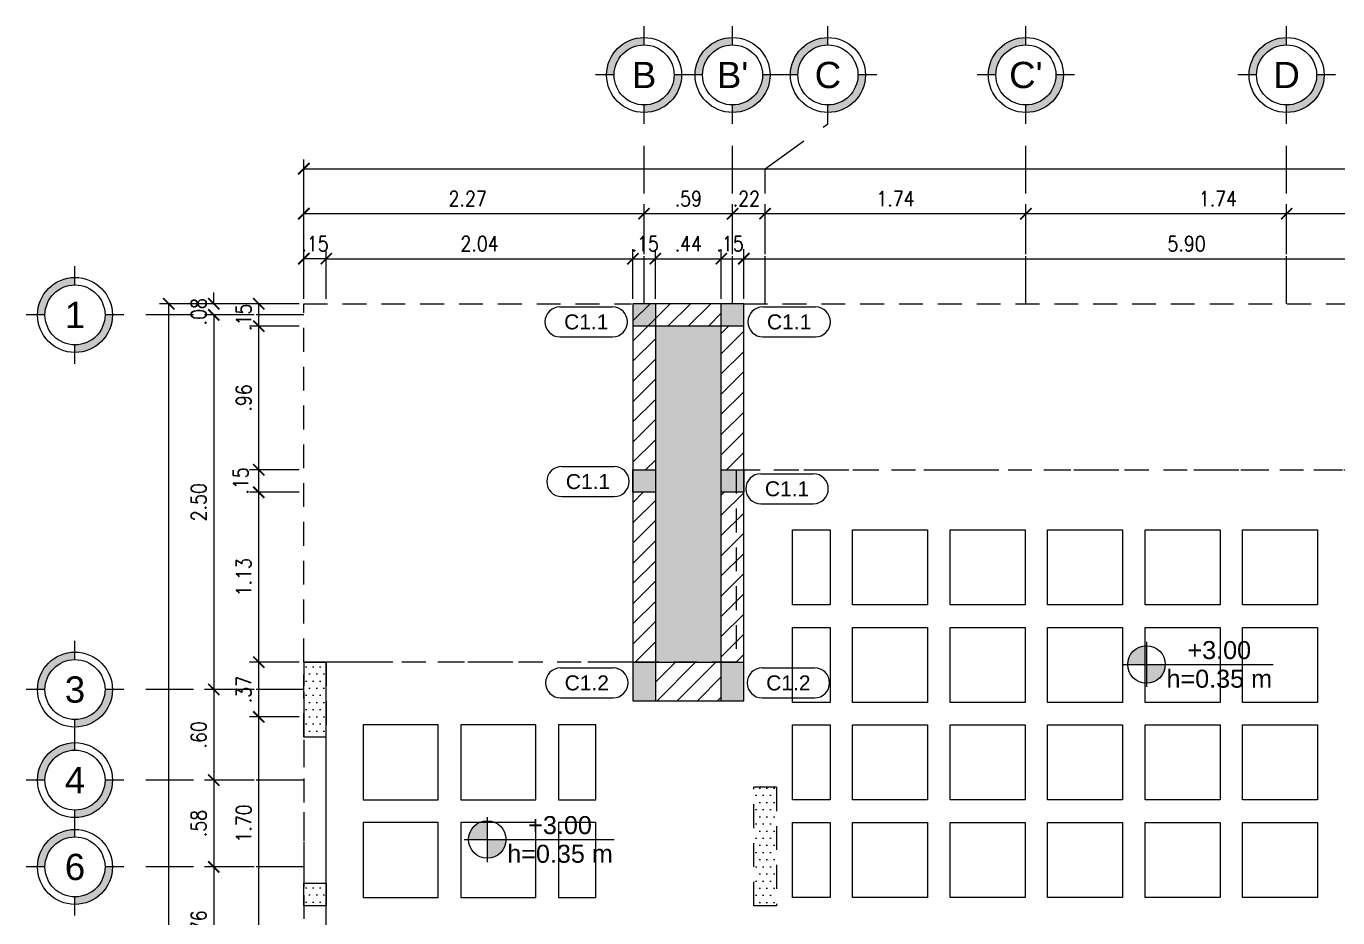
# Model space of a CAD drawing. Header units: millimetres. Extents: x -4.2 to 48.5, y -2.4 to 11.4.
# Drawn here: x -4.15 to 4.59, y 4.8 to 10.75 of the extents above; entities that cross this region are included whole.
import ezdxf
from ezdxf.enums import TextEntityAlignment as Align

# ---------------------------------------------------------------- set-up
doc = ezdxf.new("R2010")
doc.units = ezdxf.units.MM
doc.header["$LTSCALE"] = 0.05
for name, pattern in [('DASHDOT2', [12.7, 6.35, -3.175, 0, -3.175]), ('HIDDEN2', [4.7625, 3.175, -1.5875]), ('PLANTA BAJA$0$Proyecciones', [0.003, 0.002, -0.001])]:
    doc.linetypes.add(name, pattern=pattern)
for name, color, linetype in [('ACOTADO', 2, 'Continuous'), ('CANT_INVIS', 2, 'HIDDEN2'), ('EJES', 1, 'DASHDOT2'), ('PLANTA ALTA$0$CONT_CORTE', 2, 'HIDDEN2'), ('PLANTA ALTA$0$PRETIL', 2, 'HIDDEN2'), ('PLANTA BAJA$0$ACHURADO', 1, 'Continuous'), ('PLANTA BAJA$0$CANT_VIS', 3, 'Continuous'), ('PLANTA BAJA$0$CONT_CORTE', 4, 'Continuous'), ('PLANTA BAJA$0$LOSA', 254, 'Continuous'), ('TXT_IND', 2, 'Continuous')]:
    doc.layers.add(name, color=color, linetype=linetype)
doc.styles.add('ACOTAMIENTOS', font='romans.shx', dxfattribs={"width": 0.85})
doc.styles.add('ARIAL', font='arial.ttf')
doc.dimstyles.new('ACOTA_50', dxfattribs={"dimscale": 0.05, "dimtxt": 2, "dimasz": 1.5, "dimexe": 1.25, "dimexo": 0.625, "dimgap": 1, "dimtad": 1, "dimzin": 4, "dimdsep": 46, "dimtxsty": 'ACOTAMIENTOS', "dimblk1": 'ARCHTICK', "dimblk2": 'ARCHTICK', "dimsah": 1, "dimcen": 1.5, "dimclrd": 1, "dimclre": 1, "dimclrt": 256, "dimadec": 0, "dimazin": 0, "dimtfac": 1, "dimtofl": 0, "dimtmove": 2, "dimatfit": 3, "dimfxl": 0, "dimtolj": 1, "dimtzin": 0, "dimarcsym": 0})

# ---------------------------------------------------------------- blocks, each defined once
blk = doc.blocks.new('ETIQUETA')
at = {"layer": 'TXT_IND', "color": 3}
for p, q in [((-0.175, 0.2), (0.175, 0.2)), ((-0.175, 0), (0.175, 0))]:
    blk.add_line(p, q, dxfattribs=at)
for centre, start, end in [((-0.175, 0.1), 90, 270), ((0.175, 0.1), 270, 90)]:
    blk.add_arc(centre, 0.1, start, end, dxfattribs=at)
at = {"layer": 'TXT_IND', "color": 4, "style": 'ARIAL'}
blk.add_attdef('TEXTO', text='', height=0.1, dxfattribs=at).set_placement((0, 0.1), align=Align.MIDDLE_CENTER)
blk = doc.blocks.new('NIVEL-PLANTA')
at = {"layer": 'TXT_IND'}
for points in [[(-0.47, 0), (-0.345, 0), (-0.345, 0.125, 0.414214)], [(-0.345, -0.125, 0.414214), (-0.22, 0), (-0.345, 0)]]:
    blk.add_hatch(color=1, dxfattribs=at).paths.add_polyline_path(points)
for p, q in [((-0.345, 0.15), (-0.345, -0.15)), ((-0.5, 0), (0.5, 0)), ((-0.22, 0), (0.5, 0))]:
    blk.add_line(p, q, dxfattribs=at)
at = {"layer": 'TXT_IND', "color": 3}
blk.add_circle((-0.345, 0), 0.125, dxfattribs=at)
at = {"layer": 'TXT_IND', "style": 'ARIAL'}
blk.add_attdef('NIVEL', text='', height=0.12, dxfattribs=at).set_placement((0.14, 0), align=Align.BOTTOM_CENTER)
at = {"layer": 'TXT_IND', "style": 'ARIAL', "width": 0.95}
blk.add_attdef('PERALTE', text='', height=0.12, dxfattribs=at).set_placement((0.14, -0.1911), align=Align.BOTTOM_CENTER)
blk = doc.blocks.new('EJE')
at = {"layer": 'EJES', "linetype": 'Continuous'}
for points in [[(-0.25, 0), (-0.2, 0, -0.414214), (0, 0.2), (0, 0.25, 0.414214)], [(0.25, 0), (0.2, 0, -0.414214), (0, -0.2), (0, -0.25, 0.414214)]]:
    blk.add_hatch(color=256, dxfattribs=at).paths.add_polyline_path(points)
at = {"layer": 'EJES', "color": 1, "linetype": 'Continuous'}
for p, q in [((0, 0.2), (0, 0.325)), ((-0.2, 0), (-0.325, 0)), ((0.325, 0), (0.2, 0)), ((0, -0.325), (0, -0.2))]:
    blk.add_line(p, q, dxfattribs=at)
at = {"layer": 'EJES', "color": 3, "linetype": 'Continuous'}
for radius in [0.25, 0.2]:
    blk.add_circle((0, 0), radius, dxfattribs=at)
at = {"layer": 'EJES', "color": 4, "linetype": 'Continuous', "style": 'ARIAL'}
blk.add_attdef('EJE', text='', height=0.175, dxfattribs=at).set_placement((0, 0), align=Align.MIDDLE_CENTER)
blk = doc.blocks.new('_ARCHTICK')
at = {"color": 0, "linetype": 'ByBlock', "const_width": 0.15}
blk.add_lwpolyline([(-0.5, -0.5), (0.5, 0.5)], dxfattribs=at)
blk = doc.blocks.new('*D99')
at = {"layer": 'ACOTADO', "color": 1, "lineweight": -2}
for p, q in [((-2.1507, 8.9291), (-2.1507, 9.2603)), ((-2.1507, 9.1978), (-0.1075, 9.1978)), ((-0.1075, 8.9291), (-0.1075, 9.2603))]:
    blk.add_line(p, q, dxfattribs=at)
at = {"layer": 'DEFPOINTS', "color": 0}
for p in [(-0.1075, 9.1978), (-2.1507, 8.8978), (-0.1075, 8.8978)]:
    blk.add_point(p, dxfattribs=at)
at = {"layer": 'ACOTADO', "color": 1, "lineweight": -2, "xscale": 0.07500000000000001, "yscale": 0.07500000000000001, "zscale": 0.07500000000000001, "rotation": 180}
blk.add_blockref('_ARCHTICK', (-2.1507, 9.1978), dxfattribs=at)
at = {"layer": 'ACOTADO', "color": 1, "lineweight": -2, "xscale": 0.07500000000000001, "yscale": 0.07500000000000001, "zscale": 0.07500000000000001}
blk.add_blockref('_ARCHTICK', (-0.1075, 9.1978), dxfattribs=at)
at = {"layer": 'ACOTADO', "insert": (-1.1291, 9.2978), "char_height": 0.1, "attachment_point": 5, "style": 'ACOTAMIENTOS'}
blk.add_mtext('\\A1;2.04', dxfattribs=at)
blk = doc.blocks.new('*D100')
at = {"layer": 'ACOTADO', "color": 1, "lineweight": -2}
for p, q in [((-0.1075, 8.9291), (-0.1075, 9.2603)), ((-0.1075, 9.1978), (0.0425, 9.1978)), ((0.0425, 8.9291), (0.0425, 9.2603))]:
    blk.add_line(p, q, dxfattribs=at)
at = {"layer": 'DEFPOINTS', "color": 0}
for p in [(0.0425, 9.1978), (-0.1075, 8.8978), (0.0425, 8.8978)]:
    blk.add_point(p, dxfattribs=at)
at = {"layer": 'ACOTADO', "color": 1, "lineweight": -2, "xscale": 0.07500000000000001, "yscale": 0.07500000000000001, "zscale": 0.07500000000000001, "rotation": 180}
blk.add_blockref('_ARCHTICK', (-0.1075, 9.1978), dxfattribs=at)
at = {"layer": 'ACOTADO', "color": 1, "lineweight": -2, "xscale": 0.07500000000000001, "yscale": 0.07500000000000001, "zscale": 0.07500000000000001}
blk.add_blockref('_ARCHTICK', (0.0425, 9.1978), dxfattribs=at)
at = {"layer": 'ACOTADO', "insert": (-0.025, 9.2978), "char_height": 0.1, "attachment_point": 5, "style": 'ACOTAMIENTOS'}
blk.add_mtext('\\A1;.15', dxfattribs=at)
blk = doc.blocks.new('*D101')
at = {"layer": 'ACOTADO', "color": 1, "lineweight": -2}
for p, q in [((0.0425, 8.9291), (0.0425, 9.2603)), ((0.0425, 9.1978), (0.4821, 9.1978)), ((0.4821, 8.9291), (0.4821, 9.2603))]:
    blk.add_line(p, q, dxfattribs=at)
at = {"layer": 'DEFPOINTS', "color": 0}
for p in [(0.4821, 9.1978), (0.0425, 8.8978), (0.4821, 8.8978)]:
    blk.add_point(p, dxfattribs=at)
at = {"layer": 'ACOTADO', "color": 1, "lineweight": -2, "xscale": 0.07500000000000001, "yscale": 0.07500000000000001, "zscale": 0.07500000000000001, "rotation": 180}
blk.add_blockref('_ARCHTICK', (0.0425, 9.1978), dxfattribs=at)
at = {"layer": 'ACOTADO', "color": 1, "lineweight": -2, "xscale": 0.07500000000000001, "yscale": 0.07500000000000001, "zscale": 0.07500000000000001}
blk.add_blockref('_ARCHTICK', (0.4821, 9.1978), dxfattribs=at)
at = {"layer": 'ACOTADO', "insert": (0.2623, 9.2978), "char_height": 0.1, "attachment_point": 5, "style": 'ACOTAMIENTOS'}
blk.add_mtext('\\A1;.44', dxfattribs=at)
blk = doc.blocks.new('*D102')
at = {"layer": 'ACOTADO', "color": 1, "lineweight": -2}
for p, q in [((0.4821, 8.9291), (0.4821, 9.2603)), ((0.4821, 9.1978), (0.6321, 9.1978)), ((0.6321, 8.9291), (0.6321, 9.2603))]:
    blk.add_line(p, q, dxfattribs=at)
at = {"layer": 'DEFPOINTS', "color": 0}
for p in [(0.6321, 9.1978), (0.4821, 8.8978), (0.6321, 8.8978)]:
    blk.add_point(p, dxfattribs=at)
at = {"layer": 'ACOTADO', "color": 1, "lineweight": -2, "xscale": 0.07500000000000001, "yscale": 0.07500000000000001, "zscale": 0.07500000000000001, "rotation": 180}
blk.add_blockref('_ARCHTICK', (0.4821, 9.1978), dxfattribs=at)
at = {"layer": 'ACOTADO', "color": 1, "lineweight": -2, "xscale": 0.07500000000000001, "yscale": 0.07500000000000001, "zscale": 0.07500000000000001}
blk.add_blockref('_ARCHTICK', (0.6321, 9.1978), dxfattribs=at)
at = {"layer": 'ACOTADO', "insert": (0.5409, 9.2978), "char_height": 0.1, "attachment_point": 5, "style": 'ACOTAMIENTOS'}
blk.add_mtext('\\A1;.15', dxfattribs=at)
blk = doc.blocks.new('*D129')
at = {"layer": 'ACOTADO', "color": 1, "lineweight": -2}
for p, q in [((-2.332, 6.1425), (-2.6632, 6.1425)), ((-2.6007, 4.4471), (-2.6007, 6.1425)), ((-2.332, 4.4471), (-2.6632, 4.4471))]:
    blk.add_line(p, q, dxfattribs=at)
at = {"layer": 'DEFPOINTS', "color": 0}
for p in [(-2.6007, 6.1425), (-2.3007, 6.1425), (-2.3007, 4.4471)]:
    blk.add_point(p, dxfattribs=at)
at = {"layer": 'ACOTADO', "color": 1, "lineweight": -2, "xscale": 0.07500000000000001, "yscale": 0.07500000000000001, "zscale": 0.07500000000000001}
for p, rotation in [((-2.6007, 6.1425), 90), ((-2.6007, 4.4471), 270)]:
    blk.add_blockref('_ARCHTICK', p, dxfattribs=dict(at, rotation=rotation))
at = {"layer": 'ACOTADO', "insert": (-2.7007, 5.4317), "char_height": 0.1, "attachment_point": 5, "rotation": 90, "style": 'ACOTAMIENTOS'}
blk.add_mtext('\\A1;1.70', dxfattribs=at)
blk = doc.blocks.new('*D130')
at = {"layer": 'ACOTADO', "color": 1, "lineweight": -2}
for p, q in [((-2.332, 6.5075), (-2.6632, 6.5075)), ((-2.6007, 6.1425), (-2.6007, 6.5075)), ((-2.332, 6.1425), (-2.6632, 6.1425))]:
    blk.add_line(p, q, dxfattribs=at)
at = {"layer": 'DEFPOINTS', "color": 0}
for p in [(-2.6007, 6.5075), (-2.3007, 6.5075), (-2.3007, 6.1425)]:
    blk.add_point(p, dxfattribs=at)
at = {"layer": 'ACOTADO', "color": 1, "lineweight": -2, "xscale": 0.07500000000000001, "yscale": 0.07500000000000001, "zscale": 0.07500000000000001}
for p, rotation in [((-2.6007, 6.5075), 90), ((-2.6007, 6.1425), 270)]:
    blk.add_blockref('_ARCHTICK', p, dxfattribs=dict(at, rotation=rotation))
at = {"layer": 'ACOTADO', "insert": (-2.7007, 6.325), "char_height": 0.1, "attachment_point": 5, "rotation": 90, "style": 'ACOTAMIENTOS'}
blk.add_mtext('\\A1;.37', dxfattribs=at)
blk = doc.blocks.new('*D131')
at = {"layer": 'ACOTADO', "color": 1, "lineweight": -2}
for p, q in [((-2.332, 8.8978), (-2.6632, 8.8978)), ((-2.6007, 8.7478), (-2.6007, 8.8978)), ((-2.332, 8.7478), (-2.6632, 8.7478))]:
    blk.add_line(p, q, dxfattribs=at)
at = {"layer": 'DEFPOINTS', "color": 0}
for p in [(-2.6007, 8.8978), (-2.3007, 8.8978), (-2.3007, 8.7478)]:
    blk.add_point(p, dxfattribs=at)
at = {"layer": 'ACOTADO', "color": 1, "lineweight": -2, "xscale": 0.07500000000000001, "yscale": 0.07500000000000001, "zscale": 0.07500000000000001}
for p, rotation in [((-2.6007, 8.8978), 90), ((-2.6007, 8.7478), 270)]:
    blk.add_blockref('_ARCHTICK', p, dxfattribs=dict(at, rotation=rotation))
at = {"layer": 'ACOTADO', "insert": (-2.7007, 8.8066), "char_height": 0.1, "attachment_point": 5, "rotation": 90, "style": 'ACOTAMIENTOS'}
blk.add_mtext('\\A1;.15', dxfattribs=at)
blk = doc.blocks.new('*D170')
at = {"layer": 'ACOTADO', "color": 1, "lineweight": -2}
for p, q in [((4.2501, 9.2291), (4.2501, 9.5603)), ((5.7381, 9.2291), (5.7381, 9.5603)), ((5.7381, 9.4978), (4.2501, 9.4978))]:
    blk.add_line(p, q, dxfattribs=at)
at = {"layer": 'DEFPOINTS', "color": 0}
for p in [(4.2501, 9.4978), (4.2501, 9.1978), (5.7381, 9.1978)]:
    blk.add_point(p, dxfattribs=at)
at = {"layer": 'ACOTADO', "color": 1, "lineweight": -2, "xscale": 0.07500000000000001, "yscale": 0.07500000000000001, "zscale": 0.07500000000000001, "rotation": 180}
blk.add_blockref('_ARCHTICK', (4.2501, 9.4978), dxfattribs=at)
at = {"layer": 'ACOTADO', "color": 1, "lineweight": -2, "xscale": 0.07500000000000001, "yscale": 0.07500000000000001, "zscale": 0.07500000000000001}
blk.add_blockref('_ARCHTICK', (5.7381, 9.4978), dxfattribs=at)
at = {"layer": 'ACOTADO', "insert": (4.9941, 9.5978), "char_height": 0.1, "attachment_point": 5, "style": 'ACOTAMIENTOS'}
blk.add_mtext('\\A1;1.49', dxfattribs=at)
blk = doc.blocks.new('*D171')
at = {"layer": 'ACOTADO', "color": 1, "lineweight": -2}
for p, q in [((2.5121, 9.2291), (2.5121, 9.5603)), ((4.2501, 9.2291), (4.2501, 9.5603)), ((4.2501, 9.4978), (2.5121, 9.4978))]:
    blk.add_line(p, q, dxfattribs=at)
at = {"layer": 'DEFPOINTS', "color": 0}
for p in [(2.5121, 9.4978), (2.5121, 9.1978), (4.2501, 9.1978)]:
    blk.add_point(p, dxfattribs=at)
at = {"layer": 'ACOTADO', "color": 1, "lineweight": -2, "xscale": 0.07500000000000001, "yscale": 0.07500000000000001, "zscale": 0.07500000000000001, "rotation": 180}
blk.add_blockref('_ARCHTICK', (2.5121, 9.4978), dxfattribs=at)
at = {"layer": 'ACOTADO', "color": 1, "lineweight": -2, "xscale": 0.07500000000000001, "yscale": 0.07500000000000001, "zscale": 0.07500000000000001}
blk.add_blockref('_ARCHTICK', (4.2501, 9.4978), dxfattribs=at)
at = {"layer": 'ACOTADO', "insert": (3.7917, 9.5978), "char_height": 0.1, "attachment_point": 5, "style": 'ACOTAMIENTOS'}
blk.add_mtext('\\A1;1.74', dxfattribs=at)
blk = doc.blocks.new('*D172')
at = {"layer": 'ACOTADO', "color": 1, "lineweight": -2}
for p, q in [((0.774, 9.2291), (0.774, 9.5603)), ((2.5121, 9.2291), (2.5121, 9.5603)), ((2.5121, 9.4978), (0.774, 9.4978))]:
    blk.add_line(p, q, dxfattribs=at)
at = {"layer": 'DEFPOINTS', "color": 0}
for p in [(0.774, 9.4978), (0.774, 9.1978), (2.5121, 9.1978)]:
    blk.add_point(p, dxfattribs=at)
at = {"layer": 'ACOTADO', "color": 1, "lineweight": -2, "xscale": 0.07500000000000001, "yscale": 0.07500000000000001, "zscale": 0.07500000000000001, "rotation": 180}
blk.add_blockref('_ARCHTICK', (0.774, 9.4978), dxfattribs=at)
at = {"layer": 'ACOTADO', "color": 1, "lineweight": -2, "xscale": 0.07500000000000001, "yscale": 0.07500000000000001, "zscale": 0.07500000000000001}
blk.add_blockref('_ARCHTICK', (2.5121, 9.4978), dxfattribs=at)
at = {"layer": 'ACOTADO', "insert": (1.643, 9.5978), "char_height": 0.1, "attachment_point": 5, "style": 'ACOTAMIENTOS'}
blk.add_mtext('\\A1;1.74', dxfattribs=at)
blk = doc.blocks.new('*D173')
at = {"layer": 'ACOTADO', "color": 1, "lineweight": -2}
for p, q in [((0.5571, 9.2291), (0.5571, 9.5603)), ((0.774, 9.2291), (0.774, 9.5603)), ((0.774, 9.4978), (0.5571, 9.4978))]:
    blk.add_line(p, q, dxfattribs=at)
at = {"layer": 'DEFPOINTS', "color": 0}
for p in [(0.5571, 9.4978), (0.5571, 9.1978), (0.774, 9.1978)]:
    blk.add_point(p, dxfattribs=at)
at = {"layer": 'ACOTADO', "color": 1, "lineweight": -2, "xscale": 0.07500000000000001, "yscale": 0.07500000000000001, "zscale": 0.07500000000000001, "rotation": 180}
blk.add_blockref('_ARCHTICK', (0.5571, 9.4978), dxfattribs=at)
at = {"layer": 'ACOTADO', "color": 1, "lineweight": -2, "xscale": 0.07500000000000001, "yscale": 0.07500000000000001, "zscale": 0.07500000000000001}
blk.add_blockref('_ARCHTICK', (0.774, 9.4978), dxfattribs=at)
at = {"layer": 'ACOTADO', "insert": (0.6493, 9.5978), "char_height": 0.1, "attachment_point": 5, "style": 'ACOTAMIENTOS'}
blk.add_mtext('\\A1;.22', dxfattribs=at)
blk = doc.blocks.new('*D174')
at = {"layer": 'ACOTADO', "color": 1, "lineweight": -2}
for p, q in [((-0.0325, 9.2291), (-0.0325, 9.5603)), ((0.5571, 9.2291), (0.5571, 9.5603)), ((0.5571, 9.4978), (-0.0325, 9.4978))]:
    blk.add_line(p, q, dxfattribs=at)
at = {"layer": 'DEFPOINTS', "color": 0}
for p in [(-0.0325, 9.4978), (-0.0325, 9.1978), (0.5571, 9.1978)]:
    blk.add_point(p, dxfattribs=at)
at = {"layer": 'ACOTADO', "color": 1, "lineweight": -2, "xscale": 0.07500000000000001, "yscale": 0.07500000000000001, "zscale": 0.07500000000000001, "rotation": 180}
blk.add_blockref('_ARCHTICK', (-0.0325, 9.4978), dxfattribs=at)
at = {"layer": 'ACOTADO', "color": 1, "lineweight": -2, "xscale": 0.07500000000000001, "yscale": 0.07500000000000001, "zscale": 0.07500000000000001}
blk.add_blockref('_ARCHTICK', (0.5571, 9.4978), dxfattribs=at)
at = {"layer": 'ACOTADO', "insert": (0.2623, 9.5978), "char_height": 0.1, "attachment_point": 5, "style": 'ACOTAMIENTOS'}
blk.add_mtext('\\A1;.59', dxfattribs=at)
blk = doc.blocks.new('*D175')
at = {"layer": 'ACOTADO', "color": 1, "lineweight": -2}
for p, q in [((-2.3007, 9.2291), (-2.3007, 9.5603)), ((-0.0325, 9.2291), (-0.0325, 9.5603)), ((-0.0325, 9.4978), (-2.3007, 9.4978))]:
    blk.add_line(p, q, dxfattribs=at)
at = {"layer": 'DEFPOINTS', "color": 0}
for p in [(-2.3007, 9.4978), (-2.3007, 9.1978), (-0.0325, 9.1978)]:
    blk.add_point(p, dxfattribs=at)
at = {"layer": 'ACOTADO', "color": 1, "lineweight": -2, "xscale": 0.07500000000000001, "yscale": 0.07500000000000001, "zscale": 0.07500000000000001, "rotation": 180}
blk.add_blockref('_ARCHTICK', (-2.3007, 9.4978), dxfattribs=at)
at = {"layer": 'ACOTADO', "color": 1, "lineweight": -2, "xscale": 0.07500000000000001, "yscale": 0.07500000000000001, "zscale": 0.07500000000000001}
blk.add_blockref('_ARCHTICK', (-0.0325, 9.4978), dxfattribs=at)
at = {"layer": 'ACOTADO', "insert": (-1.2085, 9.5978), "char_height": 0.1, "attachment_point": 5, "style": 'ACOTAMIENTOS'}
blk.add_mtext('\\A1;2.27', dxfattribs=at)
blk = doc.blocks.new('*D176')
at = {"layer": 'ACOTADO', "color": 1, "lineweight": -2}
for p, q in [((-2.9007, 8.8978), (-2.9007, 8.9728)), ((-2.632, 8.8978), (-2.9632, 8.8978)), ((-2.632, 8.8228), (-2.9632, 8.8228)), ((-2.9007, 8.8228), (-2.9007, 8.7478))]:
    blk.add_line(p, q, dxfattribs=at)
at = {"layer": 'DEFPOINTS', "color": 0}
for p in [(-2.6007, 8.8978), (-2.9007, 8.8228), (-2.6007, 8.8228)]:
    blk.add_point(p, dxfattribs=at)
at = {"layer": 'ACOTADO', "color": 1, "lineweight": -2, "xscale": 0.07500000000000001, "yscale": 0.07500000000000001, "zscale": 0.07500000000000001}
for p, rotation in [((-2.9007, 8.8978), 270), ((-2.9007, 8.8228), 90)]:
    blk.add_blockref('_ARCHTICK', p, dxfattribs=dict(at, rotation=rotation))
at = {"layer": 'ACOTADO', "insert": (-3.0007, 8.8441), "char_height": 0.1, "attachment_point": 5, "rotation": 90, "style": 'ACOTAMIENTOS'}
blk.add_mtext('\\A1;.08', dxfattribs=at)
blk = doc.blocks.new('*D177')
at = {"layer": 'ACOTADO', "color": 1, "lineweight": -2}
for p, q in [((-2.632, 8.8228), (-2.9632, 8.8228)), ((-2.9007, 8.8228), (-2.9007, 6.325)), ((-2.632, 6.325), (-2.9632, 6.325))]:
    blk.add_line(p, q, dxfattribs=at)
at = {"layer": 'DEFPOINTS', "color": 0}
for p in [(-2.6007, 8.8228), (-2.9007, 6.325), (-2.6007, 6.325)]:
    blk.add_point(p, dxfattribs=at)
at = {"layer": 'ACOTADO', "color": 1, "lineweight": -2, "xscale": 0.07500000000000001, "yscale": 0.07500000000000001, "zscale": 0.07500000000000001}
for p, rotation in [((-2.9007, 8.8228), 90), ((-2.9007, 6.325), 270)]:
    blk.add_blockref('_ARCHTICK', p, dxfattribs=dict(at, rotation=rotation))
at = {"layer": 'ACOTADO', "insert": (-3.0007, 7.5739), "char_height": 0.1, "attachment_point": 5, "rotation": 90, "style": 'ACOTAMIENTOS'}
blk.add_mtext('\\A1;2.50', dxfattribs=at)
blk = doc.blocks.new('*D178')
at = {"layer": 'ACOTADO', "color": 1, "lineweight": -2}
for p, q in [((-2.632, 6.325), (-2.9632, 6.325)), ((-2.9007, 6.325), (-2.9007, 5.721)), ((-2.632, 5.721), (-2.9632, 5.721))]:
    blk.add_line(p, q, dxfattribs=at)
at = {"layer": 'DEFPOINTS', "color": 0}
for p in [(-2.6007, 6.325), (-2.9007, 5.721), (-2.6007, 5.721)]:
    blk.add_point(p, dxfattribs=at)
at = {"layer": 'ACOTADO', "color": 1, "lineweight": -2, "xscale": 0.07500000000000001, "yscale": 0.07500000000000001, "zscale": 0.07500000000000001}
for p, rotation in [((-2.9007, 6.325), 90), ((-2.9007, 5.721), 270)]:
    blk.add_blockref('_ARCHTICK', p, dxfattribs=dict(at, rotation=rotation))
at = {"layer": 'ACOTADO', "insert": (-3.0007, 6.023), "char_height": 0.1, "attachment_point": 5, "rotation": 90, "style": 'ACOTAMIENTOS'}
blk.add_mtext('\\A1;.60', dxfattribs=at)
blk = doc.blocks.new('*D179')
at = {"layer": 'ACOTADO', "color": 1, "lineweight": -2}
for p, q in [((-2.632, 5.721), (-2.9632, 5.721)), ((-2.9007, 5.721), (-2.9007, 5.1424)), ((-2.632, 5.1424), (-2.9632, 5.1424))]:
    blk.add_line(p, q, dxfattribs=at)
at = {"layer": 'DEFPOINTS', "color": 0}
for p in [(-2.6007, 5.721), (-2.9007, 5.1424), (-2.6007, 5.1424)]:
    blk.add_point(p, dxfattribs=at)
at = {"layer": 'ACOTADO', "color": 1, "lineweight": -2, "xscale": 0.07500000000000001, "yscale": 0.07500000000000001, "zscale": 0.07500000000000001}
for p, rotation in [((-2.9007, 5.721), 90), ((-2.9007, 5.1424), 270)]:
    blk.add_blockref('_ARCHTICK', p, dxfattribs=dict(at, rotation=rotation))
at = {"layer": 'ACOTADO', "insert": (-3.0007, 5.4317), "char_height": 0.1, "attachment_point": 5, "rotation": 90, "style": 'ACOTAMIENTOS'}
blk.add_mtext('\\A1;.58', dxfattribs=at)
blk = doc.blocks.new('*D180')
at = {"layer": 'ACOTADO', "color": 1, "lineweight": -2}
for p, q in [((-2.632, 5.1424), (-2.9632, 5.1424)), ((-2.9007, 5.1424), (-2.9007, 4.3808)), ((-2.632, 4.3808), (-2.9632, 4.3808))]:
    blk.add_line(p, q, dxfattribs=at)
at = {"layer": 'DEFPOINTS', "color": 0}
for p in [(-2.6007, 5.1424), (-2.9007, 4.3808), (-2.6007, 4.3808)]:
    blk.add_point(p, dxfattribs=at)
at = {"layer": 'ACOTADO', "color": 1, "lineweight": -2, "xscale": 0.07500000000000001, "yscale": 0.07500000000000001, "zscale": 0.07500000000000001}
for p, rotation in [((-2.9007, 5.1424), 90), ((-2.9007, 4.3808), 270)]:
    blk.add_blockref('_ARCHTICK', p, dxfattribs=dict(at, rotation=rotation))
at = {"layer": 'ACOTADO', "insert": (-3.0007, 4.7616), "char_height": 0.1, "attachment_point": 5, "rotation": 90, "style": 'ACOTAMIENTOS'}
blk.add_mtext('\\A1;.76', dxfattribs=at)
blk = doc.blocks.new('*D187')
at = {"layer": 'ACOTADO', "color": 1, "lineweight": -2}
for p, q in [((-2.3007, 9.5291), (-2.3007, 9.8603)), ((-2.3007, 9.7978), (25.7561, 9.7978)), ((25.7561, 9.5291), (25.7561, 9.8603))]:
    blk.add_line(p, q, dxfattribs=at)
at = {"layer": 'DEFPOINTS', "color": 0}
for p in [(25.7561, 9.7978), (-2.3007, 9.4978), (25.7561, 9.4978)]:
    blk.add_point(p, dxfattribs=at)
at = {"layer": 'ACOTADO', "color": 1, "lineweight": -2, "xscale": 0.07500000000000001, "yscale": 0.07500000000000001, "zscale": 0.07500000000000001, "rotation": 180}
blk.add_blockref('_ARCHTICK', (-2.3007, 9.7978), dxfattribs=at)
at = {"layer": 'ACOTADO', "color": 1, "lineweight": -2, "xscale": 0.07500000000000001, "yscale": 0.07500000000000001, "zscale": 0.07500000000000001}
blk.add_blockref('_ARCHTICK', (25.7561, 9.7978), dxfattribs=at)
at = {"layer": 'ACOTADO', "insert": (9.078, 9.8978), "char_height": 0.1, "attachment_point": 5, "style": 'ACOTAMIENTOS'}
blk.add_mtext('\\A1;28.06', dxfattribs=at)
blk = doc.blocks.new('*D188')
at = {"layer": 'ACOTADO', "color": 1, "lineweight": -2}
for p, q in [((-2.932, 8.8978), (-3.2632, 8.8978)), ((-3.2007, -0.075), (-3.2007, 8.8978)), ((-2.932, -0.075), (-3.2632, -0.075))]:
    blk.add_line(p, q, dxfattribs=at)
at = {"layer": 'DEFPOINTS', "color": 0}
for p in [(-3.2007, 8.8978), (-2.9007, 8.8978), (-2.9007, -0.075)]:
    blk.add_point(p, dxfattribs=at)
at = {"layer": 'ACOTADO', "color": 1, "lineweight": -2, "xscale": 0.07500000000000001, "yscale": 0.07500000000000001, "zscale": 0.07500000000000001}
for p, rotation in [((-3.2007, 8.8978), 90), ((-3.2007, -0.075), 270)]:
    blk.add_blockref('_ARCHTICK', p, dxfattribs=dict(at, rotation=rotation))
at = {"layer": 'ACOTADO', "insert": (-3.3007, 3.8683), "char_height": 0.1, "attachment_point": 5, "rotation": 90, "style": 'ACOTAMIENTOS'}
blk.add_mtext('\\A1;8.97', dxfattribs=at)
blk = doc.blocks.new('*D221')
at = {"layer": 'ACOTADO', "color": 1, "lineweight": -2}
for p, q in [((-2.3007, 8.9291), (-2.3007, 9.2603)), ((-2.1507, 9.1978), (-2.3007, 9.1978)), ((-2.1507, 8.9291), (-2.1507, 9.2603))]:
    blk.add_line(p, q, dxfattribs=at)
at = {"layer": 'DEFPOINTS', "color": 0}
for p in [(-2.3007, 9.1978), (-2.3007, 8.8978), (-2.1507, 8.8978)]:
    blk.add_point(p, dxfattribs=at)
at = {"layer": 'ACOTADO', "color": 1, "lineweight": -2, "xscale": 0.07500000000000001, "yscale": 0.07500000000000001, "zscale": 0.07500000000000001, "rotation": 180}
blk.add_blockref('_ARCHTICK', (-2.3007, 9.1978), dxfattribs=at)
at = {"layer": 'ACOTADO', "color": 1, "lineweight": -2, "xscale": 0.07500000000000001, "yscale": 0.07500000000000001, "zscale": 0.07500000000000001}
blk.add_blockref('_ARCHTICK', (-2.1507, 9.1978), dxfattribs=at)
at = {"layer": 'ACOTADO', "insert": (-2.2257, 9.2978), "char_height": 0.1, "attachment_point": 5, "style": 'ACOTAMIENTOS'}
blk.add_mtext('\\A1;.15', dxfattribs=at)
blk = doc.blocks.new('*D193')
at = {"layer": 'ACOTADO', "color": 1, "lineweight": -2}
for p, q in [((-2.332, 7.6404), (-2.6632, 7.6404)), ((-2.6007, 6.5075), (-2.6007, 7.6404)), ((-2.332, 6.5075), (-2.6632, 6.5075))]:
    blk.add_line(p, q, dxfattribs=at)
at = {"layer": 'DEFPOINTS', "color": 0}
for p in [(-2.6007, 7.6404), (-2.3007, 7.6404), (-2.3007, 6.5075)]:
    blk.add_point(p, dxfattribs=at)
at = {"layer": 'ACOTADO', "color": 1, "lineweight": -2, "xscale": 0.07500000000000001, "yscale": 0.07500000000000001, "zscale": 0.07500000000000001}
for p, rotation in [((-2.6007, 7.6404), 90), ((-2.6007, 6.5075), 270)]:
    blk.add_blockref('_ARCHTICK', p, dxfattribs=dict(at, rotation=rotation))
at = {"layer": 'ACOTADO', "insert": (-2.7007, 7.074), "char_height": 0.1, "attachment_point": 5, "rotation": 90, "style": 'ACOTAMIENTOS'}
blk.add_mtext('\\A1;1.13', dxfattribs=at)
blk = doc.blocks.new('*D194')
at = {"layer": 'ACOTADO', "color": 1, "lineweight": -2}
for p, q in [((-2.332, 7.7904), (-2.6632, 7.7904)), ((-2.6007, 7.6404), (-2.6007, 7.7904)), ((-2.332, 7.6404), (-2.6632, 7.6404))]:
    blk.add_line(p, q, dxfattribs=at)
at = {"layer": 'DEFPOINTS', "color": 0}
for p in [(-2.6007, 7.7904), (-2.3007, 7.7904), (-2.3007, 7.6404)]:
    blk.add_point(p, dxfattribs=at)
at = {"layer": 'ACOTADO', "color": 1, "lineweight": -2, "xscale": 0.07500000000000001, "yscale": 0.07500000000000001, "zscale": 0.07500000000000001}
for p, rotation in [((-2.6007, 7.7904), 90), ((-2.6007, 7.6404), 270)]:
    blk.add_blockref('_ARCHTICK', p, dxfattribs=dict(at, rotation=rotation))
at = {"layer": 'ACOTADO', "insert": (-2.7212, 7.7154), "char_height": 0.1, "attachment_point": 5, "rotation": 90, "style": 'ACOTAMIENTOS'}
blk.add_mtext('\\A1;.15', dxfattribs=at)
blk = doc.blocks.new('*D195')
at = {"layer": 'ACOTADO', "color": 1, "lineweight": -2}
for p, q in [((-2.332, 8.7478), (-2.6632, 8.7478)), ((-2.6007, 7.7904), (-2.6007, 8.7478)), ((-2.332, 7.7904), (-2.6632, 7.7904))]:
    blk.add_line(p, q, dxfattribs=at)
at = {"layer": 'DEFPOINTS', "color": 0}
for p in [(-2.6007, 8.7478), (-2.3007, 8.7478), (-2.3007, 7.7904)]:
    blk.add_point(p, dxfattribs=at)
at = {"layer": 'ACOTADO', "color": 1, "lineweight": -2, "xscale": 0.07500000000000001, "yscale": 0.07500000000000001, "zscale": 0.07500000000000001}
for p, rotation in [((-2.6007, 8.7478), 90), ((-2.6007, 7.7904), 270)]:
    blk.add_blockref('_ARCHTICK', p, dxfattribs=dict(at, rotation=rotation))
at = {"layer": 'ACOTADO', "insert": (-2.7007, 8.2691), "char_height": 0.1, "attachment_point": 5, "rotation": 90, "style": 'ACOTAMIENTOS'}
blk.add_mtext('\\A1;.96', dxfattribs=at)
blk = doc.blocks.new('*D196')
at = {"layer": 'ACOTADO', "color": 1, "lineweight": -2}
for p, q in [((0.6321, 8.9291), (0.6321, 9.2603)), ((0.6321, 9.1978), (6.5345, 9.1978)), ((6.5345, 8.9291), (6.5345, 9.2603))]:
    blk.add_line(p, q, dxfattribs=at)
at = {"layer": 'DEFPOINTS', "color": 0}
for p in [(6.5345, 9.1978), (0.6321, 8.8978), (6.5345, 8.8978)]:
    blk.add_point(p, dxfattribs=at)
at = {"layer": 'ACOTADO', "color": 1, "lineweight": -2, "xscale": 0.07500000000000001, "yscale": 0.07500000000000001, "zscale": 0.07500000000000001, "rotation": 180}
blk.add_blockref('_ARCHTICK', (0.6321, 9.1978), dxfattribs=at)
at = {"layer": 'ACOTADO', "color": 1, "lineweight": -2, "xscale": 0.07500000000000001, "yscale": 0.07500000000000001, "zscale": 0.07500000000000001}
blk.add_blockref('_ARCHTICK', (6.5345, 9.1978), dxfattribs=at)
at = {"layer": 'ACOTADO', "insert": (3.5833, 9.2978), "char_height": 0.1, "attachment_point": 5, "style": 'ACOTAMIENTOS'}
blk.add_mtext('\\A1;5.90', dxfattribs=at)

msp = doc.modelspace()

# ---------------------------------------------------------------- hatches: boundary and pattern name
at = {"layer": 'PLANTA ALTA$0$PRETIL'}
h = msp.add_hatch(dxfattribs=at)
h.set_pattern_fill('DOTS', color=256, scale=0.03)
h.paths.add_polyline_path([(-2.1507, 6.5075), (-2.3007, 6.5075), (-2.3007, 6.0075), (-2.1507, 6.0075)])
h = msp.add_hatch(dxfattribs=at)
h.set_pattern_fill('DOTS', color=256, scale=0.03)
h.paths.add_polyline_path([(0.849, 5.6734), (0.699, 5.6734), (0.699, 4.8838), (0.849, 4.8838)])
h = msp.add_hatch(dxfattribs=at)
h.set_pattern_fill('DOTS', color=256, scale=0.03)
h.set_pattern_definition([(0, (5e-15, -1.473733), (0.0238125, 0.047625), [0, -0.047625])])
h.paths.add_polyline_path([(-2.1507, 5.0338), (-2.3007, 5.0338), (-2.3007, 4.8838), (-2.1507, 4.8838)])
at = {"layer": 'PLANTA BAJA$0$ACHURADO'}
h = msp.add_hatch(dxfattribs=at)
h.set_pattern_fill('ANSI31', color=256, scale=0.03)
h.paths.add_polyline_path([(0.0425, 8.8978), (-0.1075, 8.8978), (-0.1075, 7.7904), (0.0425, 7.7904)])
h = msp.add_hatch(color=252, dxfattribs=at)
h.dxf.hatch_style = 1
h.paths.add_polyline_path([(0.0425, 8.8978), (-0.1075, 8.8978), (-0.1075, 8.7478), (0.0425, 8.7478)])
h = msp.add_hatch(dxfattribs=at)
h.set_pattern_fill('ANSI31', color=256, scale=0.03)
h.paths.add_polyline_path([(0.4821, 8.8978), (0.0337, 8.8978), (0.0337, 8.7478), (0.4821, 8.7478)])
h = msp.add_hatch(color=252, dxfattribs=at)
h.dxf.hatch_style = 1
h.paths.add_polyline_path([(0.6321, 8.8978), (0.4821, 8.8978), (0.4821, 8.7478), (0.6321, 8.7478)])
h = msp.add_hatch(dxfattribs=at)
h.set_pattern_fill('ANSI31', color=256, scale=0.03)
h.paths.add_polyline_path([(0.6321, 8.7478), (0.4821, 8.7478), (0.4821, 7.7904), (0.6321, 7.7904)])
h = msp.add_hatch(color=252, dxfattribs=at)
h.dxf.hatch_style = 1
h.paths.add_polyline_path([(0.0425, 7.7904), (-0.1075, 7.7904), (-0.1075, 7.6404), (0.0425, 7.6404)])
h = msp.add_hatch(color=252, dxfattribs=at)
h.dxf.hatch_style = 1
h.paths.add_polyline_path([(0.5821, 7.7904), (0.4821, 7.7904), (0.4821, 7.6404), (0.5821, 7.6404)])
h = msp.add_hatch(color=252, dxfattribs=at)
h.dxf.hatch_style = 1
h.paths.add_polyline_path([(0.6321, 7.7904), (0.5821, 7.7904), (0.5821, 7.6404), (0.6321, 7.6404)])
h = msp.add_hatch(dxfattribs=at)
h.set_pattern_fill('ANSI31', color=256, scale=0.03)
h.paths.add_polyline_path([(0.0425, 7.6404), (-0.1075, 7.6404), (-0.1075, 6.5075), (0.0425, 6.5075)])
h = msp.add_hatch(dxfattribs=at)
h.set_pattern_fill('ANSI31', color=256, scale=0.03)
h.paths.add_polyline_path([(0.5821, 7.6404), (0.4821, 7.6404), (0.4821, 6.5075), (0.5821, 6.5075)])
h.paths.add_polyline_path([(0.6321, 7.6404), (0.5821, 7.6404), (0.5821, 6.5075), (0.6321, 6.5075)])
h = msp.add_hatch(color=252, dxfattribs=at)
h.dxf.hatch_style = 1
h.paths.add_polyline_path([(0.0425, 6.5075), (-0.1075, 6.5075), (-0.1075, 6.25), (0.0425, 6.25)])
h = msp.add_hatch(dxfattribs=at)
h.set_pattern_fill('ANSI31', color=256, scale=0.03)
h.paths.add_polyline_path([(0.4821, 6.5075), (0.0425, 6.5075), (0.0425, 6.25), (0.4821, 6.25)])
h = msp.add_hatch(color=252, dxfattribs=at)
h.dxf.hatch_style = 1
h.paths.add_polyline_path([(0.6321, 6.5075), (0.4821, 6.5075), (0.4821, 6.25), (0.6321, 6.25)])
at = {"layer": 'PLANTA BAJA$0$LOSA'}
h = msp.add_hatch(color=254, dxfattribs=at)
h.dxf.hatch_style = 1
h.paths.add_polyline_path([(0.4821, 8.7478), (0.0425, 8.7478), (0.0425, 6.5075), (0.4821, 6.5075)])

# ---------------------------------------------------------------- linework, layer by layer
at = {"layer": 'CANT_INVIS', "color": 6}
for points in [[(-2.3007, 6.5075), (-2.3007, 8.8978), (-0.1163, 8.8978)], [(-2.3007, 6.5075), (-2.3007, 8.8978), (-0.1163, 8.8978)], [(0.6321, 8.8978), (14.6315, 8.8978)], [(0.6321, 8.8978), (14.6315, 8.8978)]]:
    msp.add_lwpolyline(points, dxfattribs=at)
at = {"layer": 'EJES'}
for p, q in [((-0.0325, 8.8978), (-0.0325, 10.0978)), ((0.5571, 8.8978), (0.5571, 10.0978)), ((2.5121, 8.8978), (2.5121, 10.0978)), ((4.2501, 8.8978), (4.2501, 10.0978)), ((-2.3007, 8.8228), (-3.5007, 8.8228)), ((-2.3007, 6.325), (-3.5007, 6.325)), ((-2.3007, 5.721), (-3.5007, 5.721)), ((-2.3007, 5.1424), (-3.5007, 5.1424))]:
    msp.add_line(p, q, dxfattribs=at)
msp.add_lwpolyline([(0.774, 8.8978), (0.774, 9.7978), (1.1928, 10.0978)], dxfattribs=at)
at = {"layer": 'PLANTA ALTA$0$CONT_CORTE'}
for p, q in [((-2.1507, 6.5075), (-2.3007, 6.5075)), ((-2.3007, 6.5075), (-2.3007, -0.075)), ((-2.1507, 0.736), (-2.1507, 6.5075)), ((0.699, 5.6734), (0.699, 5.675)), ((0.699, 4.8838), (0.699, 5.6734)), ((0.849, 5.6734), (0.699, 5.6734)), ((0.849, 5.6734), (0.849, 4.8838)), ((0.849, 4.8838), (0.699, 4.8838))]:
    msp.add_line(p, q, dxfattribs=at)
for points in [[(-2.3007, 6.5075), (-2.1507, 6.5075), (-2.1507, 6.0075), (-2.3007, 6.0075)], [(-2.3007, 5.0338), (-2.1507, 5.0338), (-2.1507, 4.8838), (-2.3007, 4.8838)]]:
    msp.add_lwpolyline(points, close=True, dxfattribs=at)
at = {"layer": 'PLANTA ALTA$0$PRETIL'}
for p, q in [((0.5821, 7.7904), (0.5821, 6.5075)), ((0.5821, 6.5075), (-2.1507, 6.5075))]:
    msp.add_line(p, q, dxfattribs=at)
msp.add_lwpolyline([(0.5821, 7.7904), (5.7381, 7.7904)], dxfattribs=at)
at = {"layer": 'PLANTA BAJA$0$ACHURADO'}
msp.add_lwpolyline([(-2.1507, -0.075), (-2.1507, 6.5075)], dxfattribs=at)
at = {"layer": 'PLANTA BAJA$0$CANT_VIS', "linetype": 'PLANTA BAJA$0$Proyecciones'}
for points in [[(0.6321, 7.7904), (5.7381, 7.7904), (5.7381, 6.5075), (14.6315, 6.5075)], [(-0.1075, 6.5075), (-2.3007, 6.5075), (-2.3007, -0.075), (-0.1075, -0.075)]]:
    msp.add_lwpolyline(points, dxfattribs=at)
at = {"layer": 'PLANTA BAJA$0$CONT_CORTE'}
for p, q in [((0.0425, 8.8978), (0.0425, 6.2504)), ((0.4821, 6.25), (0.4821, 8.8978)), ((0.6321, 8.7478), (-0.1075, 8.7478)), ((-0.1075, 6.5075), (0.6321, 6.5075))]:
    msp.add_line(p, q, dxfattribs=at)
for points in [[(-0.1075, 6.25), (0.6321, 6.25), (0.6321, 8.8978), (-0.1075, 8.8978)], [(-0.1075, 7.7904), (0.0425, 7.7904), (0.0425, 7.6404), (-0.1075, 7.6404)], [(0.4821, 7.7904), (0.6321, 7.7904), (0.6321, 7.6404), (0.4821, 7.6404)]]:
    msp.add_lwpolyline(points, close=True, dxfattribs=at)
at = {"layer": 'PLANTA BAJA$0$LOSA', "color": 1}
for points in [[(1.2067, 7.3892), (1.2067, 6.8892), (0.9567, 6.8892), (0.9567, 7.3892)], [(1.8567, 7.3892), (1.8567, 6.8892), (1.3567, 6.8892), (1.3567, 7.3892)], [(2.5067, 7.3892), (2.5067, 6.8892), (2.0067, 6.8892), (2.0067, 7.3892)], [(3.1567, 7.3892), (3.1567, 6.8892), (2.6567, 6.8892), (2.6567, 7.3892)], [(3.8067, 7.3892), (3.8067, 6.8892), (3.3067, 6.8892), (3.3067, 7.3892)], [(4.4567, 7.3892), (4.4567, 6.8892), (3.9567, 6.8892), (3.9567, 7.3892)], [(1.2067, 6.7392), (1.2067, 6.2392), (0.9567, 6.2392), (0.9567, 6.7392)], [(1.8567, 6.7392), (1.8567, 6.2392), (1.3567, 6.2392), (1.3567, 6.7392)], [(2.5067, 6.7392), (2.5067, 6.2392), (2.0067, 6.2392), (2.0067, 6.7392)], [(3.1567, 6.7392), (3.1567, 6.2392), (2.6567, 6.2392), (2.6567, 6.7392)], [(3.8067, 6.7392), (3.8067, 6.2392), (3.3067, 6.2392), (3.3067, 6.7392)], [(4.4567, 6.7392), (4.4567, 6.2392), (3.9567, 6.2392), (3.9567, 6.7392)], [(-1.9041, 6.0892), (-1.9041, 5.5892), (-1.4041, 5.5892), (-1.4041, 6.0892)], [(-1.2541, 6.0892), (-1.2541, 5.5892), (-0.7541, 5.5892), (-0.7541, 6.0892)], [(-0.6041, 6.0892), (-0.6041, 5.5892), (-0.3541, 5.5892), (-0.3541, 6.0892)], [(1.2067, 6.0892), (1.2067, 5.5892), (0.9567, 5.5892), (0.9567, 6.0892)], [(1.8567, 6.0892), (1.8567, 5.5892), (1.3567, 5.5892), (1.3567, 6.0892)], [(2.5067, 6.0892), (2.5067, 5.5892), (2.0067, 5.5892), (2.0067, 6.0892)], [(3.1567, 6.0892), (3.1567, 5.5892), (2.6567, 5.5892), (2.6567, 6.0892)], [(3.8067, 6.0892), (3.8067, 5.5892), (3.3067, 5.5892), (3.3067, 6.0892)], [(4.4567, 6.0892), (4.4567, 5.5892), (3.9567, 5.5892), (3.9567, 6.0892)], [(-1.9041, 5.4392), (-1.9041, 4.9392), (-1.4041, 4.9392), (-1.4041, 5.4392)], [(-1.2541, 5.4392), (-1.2541, 4.9392), (-0.7541, 4.9392), (-0.7541, 5.4392)], [(-0.6041, 5.4392), (-0.6041, 4.9392), (-0.3541, 4.9392), (-0.3541, 5.4392)], [(1.2067, 5.4392), (1.2067, 4.9392), (0.9567, 4.9392), (0.9567, 5.4392)], [(1.8567, 5.4392), (1.8567, 4.9392), (1.3567, 4.9392), (1.3567, 5.4392)], [(2.5067, 5.4392), (2.5067, 4.9392), (2.0067, 4.9392), (2.0067, 5.4392)], [(3.1567, 5.4392), (3.1567, 4.9392), (2.6567, 4.9392), (2.6567, 5.4392)], [(3.8067, 5.4392), (3.8067, 4.9392), (3.3067, 4.9392), (3.3067, 5.4392)], [(4.4567, 5.4392), (4.4567, 4.9392), (3.9567, 4.9392), (3.9567, 5.4392)]]:
    msp.add_lwpolyline(points, close=True, dxfattribs=at)

# ---------------------------------------------------------------- block references
at = {"layer": 'EJES'}
for p, values in [((-0.0325, 10.4228), {'EJE': 'B'}), ((0.5571, 10.4228), {'EJE': "B'"}), ((1.1928, 10.4228), {'EJE': 'C'}), ((2.5121, 10.4228), {'EJE': "C'"}), ((4.2501, 10.4228), {'EJE': 'D'}), ((-3.8257, 8.8228), {'EJE': '1'}), ((-3.8257, 6.325), {'EJE': '3'}), ((-3.8257, 5.721), {'EJE': '4'}), ((-3.8257, 5.1424), {'EJE': '6'})]:
    msp.add_blockref('EJE', p, dxfattribs=at).add_auto_attribs(values)
at = {"layer": 'TXT_IND'}
for p, values in [((-0.4181, 8.6765), {'TEXTO': 'C1.1'}), ((0.934, 8.6765), {'TEXTO': 'C1.1'}), ((-0.4067, 7.6118), {'TEXTO': 'C1.1'}), ((0.9203, 7.5637), {'TEXTO': 'C1.1'}), ((-0.4145, 6.2695), {'TEXTO': 'C1.2'}), ((0.9291, 6.2695), {'TEXTO': 'C1.2'})]:
    msp.add_blockref('ETIQUETA', p, dxfattribs=at).add_auto_attribs(values)
ref = msp.add_blockref('NIVEL-PLANTA', (3.6611, 6.4922), dxfattribs=at)
ref.add_attrib('NIVEL', '+3.00', dxfattribs={"height": 0.12, "style": 'ARIAL'}).set_placement((3.8011, 6.4922), align=Align.BOTTOM_CENTER)
ref.add_attrib('PERALTE', 'h=0.35 m', dxfattribs={"height": 0.12, "style": 'ARIAL'}).set_placement((3.8011, 6.3012), align=Align.BOTTOM_CENTER)
ref = msp.add_blockref('NIVEL-PLANTA', (-0.7327, 5.3252), dxfattribs=at)
ref.add_attrib('NIVEL', '+3.00', dxfattribs={"height": 0.12, "style": 'ARIAL'}).set_placement((-0.5927, 5.3252), align=Align.BOTTOM_CENTER)
ref.add_attrib('PERALTE', 'h=0.35 m', dxfattribs={"height": 0.12, "style": 'ARIAL'}).set_placement((-0.5927, 5.1342), align=Align.BOTTOM_CENTER)

# ---------------------------------------------------------------- dimensions: what is measured, and where the dimension line sits
at = {"layer": 'ACOTADO'}
for base, p1, p2, picture, middle in [((25.7561, 9.7978), (-2.3007, 9.4978), (25.7561, 9.4978), '*D187', (9.078, 9.8978)), ((-2.3007, 9.4978), (-0.0325, 9.1978), (-2.3007, 9.1978), '*D175', (-1.2085, 9.5978)), ((0.5571, 9.4978), (0.774, 9.1978), (0.5571, 9.1978), '*D173', (0.6493, 9.5978)), ((2.5121, 9.4978), (4.2501, 9.1978), (2.5121, 9.1978), '*D171', (3.7917, 9.5978)), ((-2.3007, 9.1978), (-2.1507, 8.8978), (-2.3007, 8.8978), '*D221', (-2.2257, 9.2978)), ((0.0425, 9.1978), (-0.1075, 8.8978), (0.0425, 8.8978), '*D100', (-0.025, 9.2978)), ((0.6321, 9.1978), (0.4821, 8.8978), (0.6321, 8.8978), '*D102', (0.5409, 9.2978))]:
    dim = msp.add_linear_dim(base=base, p1=p1, p2=p2, dimstyle='ACOTA_50', dxfattribs=at)
    dim.commit()
    dim.dimension.update_dxf_attribs({"geometry": picture, "text_midpoint": middle, "dimtype": 160})
for base, p1, p2, picture, middle in [((-0.0325, 9.4978), (0.5571, 9.1978), (-0.0325, 9.1978), '*D174', (0.2623, 9.5978)), ((0.774, 9.4978), (2.5121, 9.1978), (0.774, 9.1978), '*D172', (1.643, 9.5978)), ((4.2501, 9.4978), (5.7381, 9.1978), (4.2501, 9.1978), '*D170', (4.9941, 9.5978)), ((-0.1075, 9.1978), (-2.1507, 8.8978), (-0.1075, 8.8978), '*D99', (-1.1291, 9.2978)), ((0.4821, 9.1978), (0.0425, 8.8978), (0.4821, 8.8978), '*D101', (0.2623, 9.2978)), ((6.5345, 9.1978), (0.6321, 8.8978), (6.5345, 8.8978), '*D196', (3.5833, 9.2978))]:
    dim = msp.add_linear_dim(base=base, p1=p1, p2=p2, dimstyle='ACOTA_50', dxfattribs=at)
    dim.commit()
    dim.dimension.update_dxf_attribs({"geometry": picture, "text_midpoint": middle})
for base, p1, p2, picture, middle in [((-3.2007, 8.8978), (-2.9007, -0.075), (-2.9007, 8.8978), '*D188', (-3.3007, 3.8683)), ((-2.9007104863, 8.8228425632), (-2.6007104863, 8.8978425632), (-2.6007104863, 8.8228425632), '*D176', (-3.0007104863, 8.8440925632)), ((-2.6007, 8.8978), (-2.3007, 8.7478), (-2.3007, 8.8978), '*D131', (-2.7007, 8.8066)), ((-2.6007, 7.7904), (-2.3007, 7.6404), (-2.3007, 7.7904), '*D194', (-2.7212, 7.7154)), ((-2.6007104863, 6.5075130274), (-2.3007104863, 6.1425130274), (-2.3007104863, 6.5075130274), '*D130', (-2.7007104863, 6.3250130274)), ((-2.6007, 6.1425), (-2.3007, 4.4471), (-2.3007, 6.1425), '*D129', (-2.7007, 5.4317))]:
    dim = msp.add_linear_dim(base=base, p1=p1, p2=p2, angle=90, dimstyle='ACOTA_50', dxfattribs=at)
    dim.commit()
    dim.dimension.update_dxf_attribs({"geometry": picture, "text_midpoint": middle, "dimtype": 160})
for base, p1, p2, picture, middle in [((-2.9007, 6.325), (-2.6007, 8.8228), (-2.6007, 6.325), '*D177', (-3.0007, 7.5739)), ((-2.6007, 8.7478), (-2.3007, 7.7904), (-2.3007, 8.7478), '*D195', (-2.7007, 8.2691)), ((-2.6007, 7.6404), (-2.3007, 6.5075), (-2.3007, 7.6404), '*D193', (-2.7007, 7.074)), ((-2.9007, 5.721), (-2.6007, 6.325), (-2.6007, 5.721), '*D178', (-3.0007, 6.023)), ((-2.9007, 5.1424), (-2.6007, 5.721), (-2.6007, 5.1424), '*D179', (-3.0007, 5.4317)), ((-2.9007, 4.3808), (-2.6007, 5.1424), (-2.6007, 4.3808), '*D180', (-3.0007, 4.7616))]:
    dim = msp.add_linear_dim(base=base, p1=p1, p2=p2, angle=90, dimstyle='ACOTA_50', dxfattribs=at)
    dim.commit()
    dim.dimension.update_dxf_attribs({"geometry": picture, "text_midpoint": middle})

doc.saveas('drawing.dxf')
